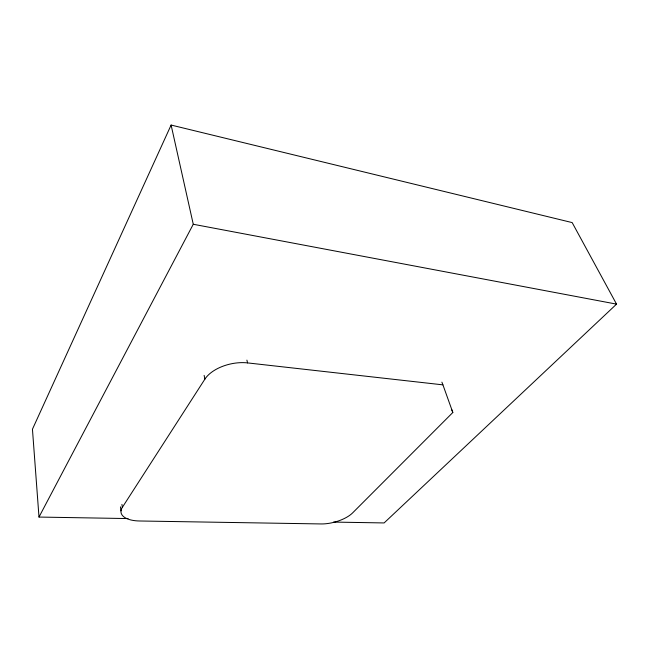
<?xml version="1.0" encoding="UTF-8"?>
<svg xmlns="http://www.w3.org/2000/svg" width="649" height="649" viewBox="0 0 649 649"><rect width="100%" height="100%" fill="white"/><g stroke="black" fill="none" stroke-linecap="round" stroke-linejoin="round"><path stroke-width="0.97" d="M333.513 522.08L384.111 522.94L616.55 304.13L572.167 222.591L171.109 125.054L32.45 429.216L38.997 517.058L128.056 518.575M38.997 517.058L193.264 224.262L171.109 125.054M122.328 507.388L204.906 379.121A32.304 18.01 -12.8 0 1 247.569 362.905L442.926 384.857L452.824 412.496L352.658 512.856A24.256 10.238 -15.4 0 1 321.15 523.946L139.511 520.985A27.566 12.534 -10.1 0 1 122.328 507.388L121.931 504.378M193.264 224.262L616.55 304.13M441.896 382.164L442.926 384.857M451.745 409.665L452.824 412.496M246.896 360.114L247.569 362.905M204.135 375.382L204.906 379.121M120.471 506.869L120.998 510.877"/></g></svg>
